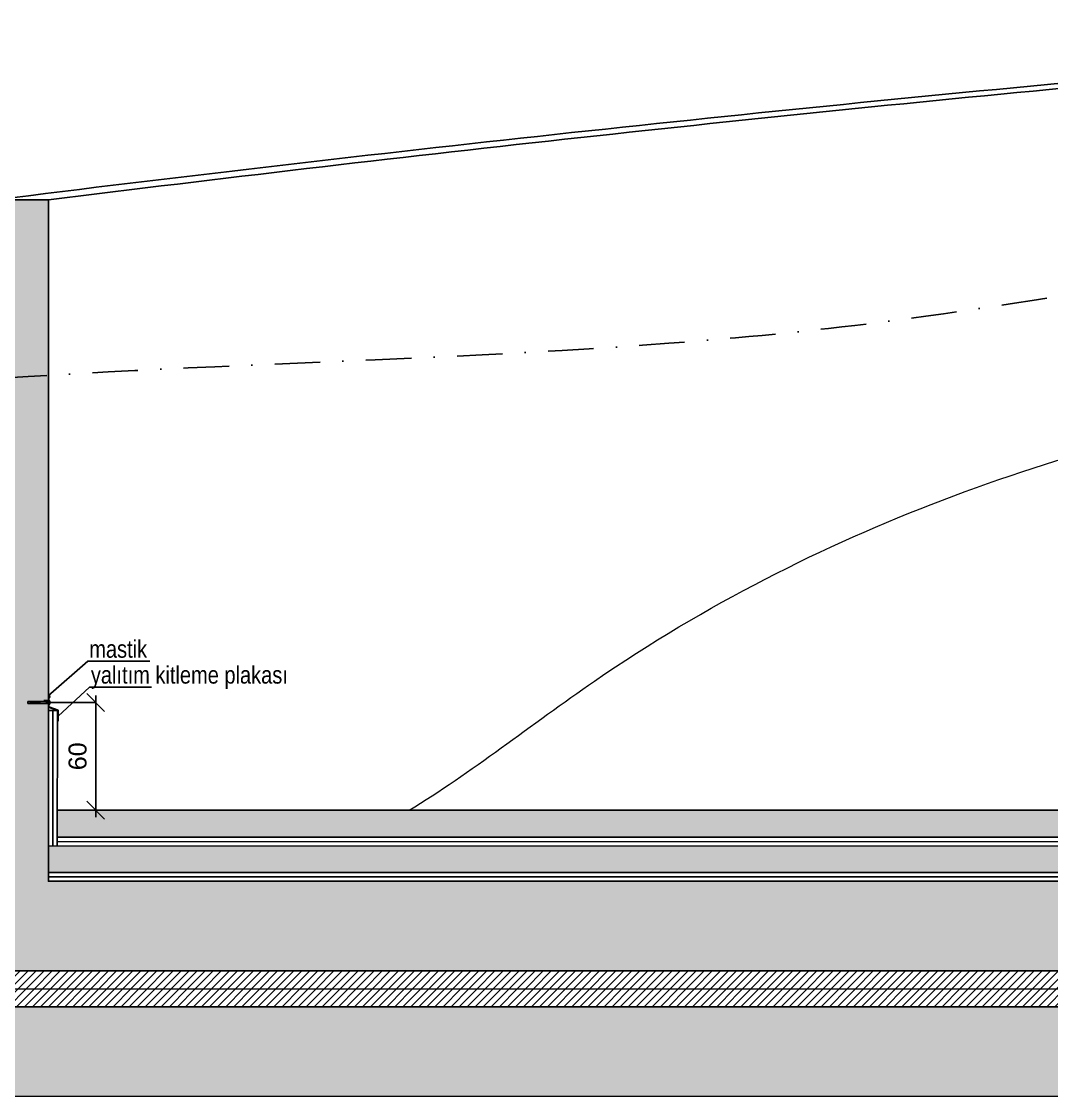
# Model space of a CAD drawing. Header units: millimetres. Extents: x 132785 to 150483, y 90225 to 103753.
# Drawn here: x 142023 to 142597, y 91443 to 92042 of the extents above; entities that cross this region are included whole.
import ezdxf
from ezdxf.enums import TextEntityAlignment as Align

# ---------------------------------------------------------------- set-up
doc = ezdxf.new("R2010")
doc.units = ezdxf.units.MM
doc.linetypes.add('DASHDOTX2', pattern=[50.8, 25.4, -12.7, 0, -12.7])
doc.linetypes.add('DASHED2', pattern=[9.525, 6.35, -3.175])
for name, color, linetype in [('A-dis-olcu', 2, 'Continuous'), ('A-gorunus02', 20, 'Continuous'), ('A-gorunus2', 1, 'Continuous'), ('A-gorunus3', 2, 'Continuous'), ('A-izolasyon', 252, 'BATTING'), ('A-siva', 81, 'Continuous'), ('A-su_izolasyonu', 131, 'Continuous'), ('A-tarama', 252, 'Continuous'), ('A-tasiyici', 5, 'Continuous'), ('A-text', 2, 'Continuous')]:
    doc.layers.add(name, color=color, linetype=linetype)
doc.layers.add('A-zemin', color=2, linetype='Continuous', lineweight=0)
doc.styles.add('ARIEL50SD', font='ARIALN.TTF', dxfattribs={"height": 9})
doc.styles.add('hastane-aks', font='arial.ttf')
doc.linetypes.add('BATTING', pattern='A,0.0001,-0.1,[134,ltypeshp.shx,S=0.1,R=0,X=-0.1,Y=0],-0.2,[134,ltypeshp.shx,S=0.1,R=180,X=0.1,Y=0],-0.1', length=0.4001)
doc.dimstyles.new('AKS-OLCU', dxfattribs={"dimscale": 0.5, "dimtxt": 20, "dimasz": 20, "dimexe": 1, "dimexo": 0, "dimgap": 10, "dimtad": 1, "dimdec": 1, "dimrnd": 0.5, "dimzin": 9, "dimdsep": 46, "dimtxsty": 'hastane-aks', "dimblk": 'hastane-aks-zeminüstü$0$_Oblique', "dimcen": 10, "dimdle": 8, "dimadec": 0, "dimazin": 0, "dimtfac": 1, "dimtdec": 1, "dimtix": 1, "dimtofl": 0, "dimtmove": 1, "dimatfit": 2, "dimldrblk": 'ARCHTICK', "dimfxl": 20, "dimtolj": 1, "dimtzin": 0, "dimarcsym": 0})
pattern_1 = [(45, (-308552.043, -4029526.415), (-8.98025612, 8.98025612), []), (45, (-308543.062, -4029526.415), (-8.98025612, 8.98025612), [15.875, -3.175, 0, -3.175])]
pattern_2 = [(45, (149703.8486, 89477.7656), (-2.245064, 2.245064), [])]

# ---------------------------------------------------------------- blocks, each defined once
blk = doc.blocks.new('hastane-aks-zeminüstü$0$_Oblique')
at = {"color": 0, "linetype": 'ByBlock', "lineweight": -2}
blk.add_line((-0.5, -0.5), (0.5, 0.5), dxfattribs=at)
blk = doc.blocks.new('*D77')
at = {"layer": 'A-dis-olcu', "color": 0, "lineweight": -2, "transparency": 16777216}
for p, q in [((143363.9, 89664.71), (143390.82, 89664.71)), ((143390.32, 89600.71), (143390.32, 89668.71)), ((143417.02, 89604.71), (143389.82, 89604.71))]:
    blk.add_line(p, q, dxfattribs=at)
at = {"layer": 'A-dis-olcu', "color": 0, "lineweight": -2, "transparency": 16777216, "xscale": 10, "yscale": 10, "zscale": 10}
for p, rotation in [((143390.32, 89664.71), 90), ((143390.32, 89604.71), 270)]:
    blk.add_blockref('hastane-aks-zeminüstü$0$_Oblique', p, dxfattribs=dict(at, rotation=rotation))
at = {"layer": 'A-dis-olcu', "color": 0, "transparency": 16777216, "insert": (143380.26, 89634.71), "char_height": 10, "attachment_point": 5, "rotation": 90, "style": 'hastane-aks'}
blk.add_mtext('\\A1;60', dxfattribs=at)
blk = doc.blocks.new('_ArchTick')
at = {"color": 0, "linetype": 'ByBlock', "const_width": 0.15}
blk.add_lwpolyline([(-0.5, -0.5), (0.5, 0.5)], dxfattribs=at)
blk = doc.blocks.new('fypğ')
at = {"layer": 'A-gorunus02', "ltscale": 0.5}
h = blk.add_hatch(dxfattribs=at)
h.set_pattern_fill('LINE', color=252, scale=0.1, style=0)
h.set_pattern_definition([(0, (1836147.949603, 363006.720569), (0, 0.01250000517207), [])])
h.paths.add_polyline_path([(143361.34, 89665.88), (143361.34, 89665.21), (143362.63, 89665.21), (143362.63, 89665.88)])
h = blk.add_hatch(dxfattribs=at)
h.set_pattern_fill('AR-SAND', color=252, scale=0.5, style=0)
h.set_pattern_definition([(37.5, (1836147.9496, 363006.7206), (-0.0314966921, 0.96341228313), [0, -0.76000031446, 0, -0.8500003517, 0, -0.8125003362]), (7.5, (1836147.9496, 363006.7206), (0.8848887188, 1.4110736165), [0, -0.41000016964, 0, -0.68500028343, 0, -0.2625001086]), (327.5, (1836147.3346, 363006.7206), (1.55707157514, 0.00282952794), [0, -0.25000010344, 0, -0.9000003724, 0, -1.17500048617]), (317.5, (1836147.3346, 363006.7206), (1.5030639242, 0.438837964), [0, -0.12500005172, 0, -0.59000024412, 0, -0.6750002793])])
h.paths.add_polyline_path([(143364.75, 89668.15), (143364.26, 89668.64), (143363.9, 89668.64), (143363.9, 89667.31)])
at = {"layer": 'A-tarama'}
h = blk.add_hatch(dxfattribs=at)
h.set_pattern_fill('ANSI35', color=252, scale=2, style=0)
h.set_pattern_definition(pattern_1)
edge = h.paths.add_edge_path()
edge.add_line((147988.5, 89982), (147985.5, 89985))
edge.add_line((147985.5, 89985), (147928.5, 89985))
edge.add_line((147928.5, 89985), (147958.5, 89985))
edge.add_line((147958.5, 89985), (147958.5, 89794))
edge.add_line((147958.5, 89794), (147777.13, 89794))
edge.add_arc((147777.13, 89793.9), 0.1, 90, 180)
edge.add_line((147777.03, 89793.9), (147777.03, 89775))
edge.add_line((147777.03, 89775), (147802.3, 89775))
edge.add_line((147802.3, 89775), (147958.5, 89775))
edge.add_line((147958.5, 89775), (147958.5, 89615))
edge.add_line((147958.5, 89615), (147555.44, 89615))
edge.add_line((147555.44, 89615), (147802.3, 89775))
edge.add_line((147802.3, 89775), (147768.43, 89775))
edge.add_line((147768.43, 89775), (147750.03, 89776.5))
edge.add_line((147750.03, 89776.5), (147750.03, 89759))
edge.add_line((147750.03, 89759), (147723.03, 89759))
edge.add_line((147723.03, 89759), (147723.03, 89741.5))
edge.add_line((147723.03, 89741.5), (147696.03, 89741.5))
edge.add_line((147696.03, 89741.5), (147696.03, 89724))
edge.add_line((147696.03, 89724), (147669.03, 89724))
edge.add_line((147669.03, 89724), (147669.03, 89706.5))
edge.add_line((147669.03, 89706.5), (147642.03, 89706.5))
edge.add_line((147642.03, 89706.5), (147642.03, 89689))
edge.add_line((147642.03, 89689), (147615.03, 89689))
edge.add_line((147615.03, 89689), (147615.03, 89671.5))
edge.add_line((147615.03, 89671.5), (147588.03, 89671.5))
edge.add_line((147588.03, 89671.5), (147588.03, 89654))
edge.add_line((147588.03, 89654), (147561.03, 89654))
edge.add_line((147561.03, 89654), (147561.03, 89636.5))
edge.add_line((147561.03, 89636.5), (147534.03, 89636.5))
edge.add_line((147534.03, 89636.5), (147534.03, 89615))
edge.add_line((147534.03, 89615), (147012.18, 89615))
edge.add_line((147012.18, 89615), (147012.18, 89935))
edge.add_line((147012.18, 89935), (147524.03, 89935))
edge.add_line((147524.03, 89935), (147524.03, 89965))
edge.add_line((147524.03, 89965), (145002.96, 89965))
edge.add_line((145002.96, 89965), (144999.96, 89962))
edge.add_line((144999.96, 89962), (144999.96, 89945))
edge.add_line((144999.96, 89945), (143972.75, 89945))
edge.add_line((143972.75, 89945), (143972.75, 89992))
edge.add_line((143972.75, 89992), (143969.75, 89995))
edge.add_line((143969.75, 89995), (143947.75, 89995))
edge.add_line((143947.75, 89995), (143947.75, 89935))
edge.add_line((143947.75, 89935), (143937.75, 89935))
edge.add_line((143937.75, 89935), (143937.75, 89915))
edge.add_line((143937.75, 89915), (143987.92, 89915))
edge.add_line((143987.92, 89915), (144969.21, 89915))
edge.add_line((144969.21, 89915), (145029.96, 89915))
edge.add_line((145029.96, 89915), (145029.96, 89935))
edge.add_line((145029.96, 89935), (146363.87, 89935))
edge.add_line((146363.87, 89935), (146363.87, 89615))
edge.add_line((146363.87, 89615), (144969.96, 89615))
edge.add_line((144969.96, 89615), (144969.96, 89565))
edge.add_line((144969.96, 89565), (143363.9, 89565))
edge.add_line((143363.9, 89565), (143363.97, 89945))
edge.add_line((143363.97, 89945), (143333.9, 89945))
edge.add_line((143333.9, 89945), (143333.9, 89565))
edge.add_line((143333.9, 89565), (143286.9, 89565))
edge.add_line((143286.9, 89565), (143283.9, 89562))
edge.add_line((143283.9, 89562), (143283.9, 89515))
edge.add_line((143283.9, 89515), (145019.96, 89515))
edge.add_line((145019.96, 89515), (145019.96, 89565))
edge.add_line((145019.96, 89565), (148038.5, 89565))
edge.add_line((148038.5, 89565), (148038.5, 89615))
edge.add_line((148038.5, 89615), (147988.5, 89615))
edge.add_line((147988.5, 89615), (147988.5, 89982))
h.paths.add_polyline_path([(146982.18, 89615), (146525.19, 89615), (146525.19, 89935), (146982.18, 89935)], flags=16)
h.paths.add_polyline_path([(146496.18, 89615), (146413.13, 89615), (146413.13, 89935), (146496.18, 89935)], flags=16)
h = blk.add_hatch(dxfattribs=at)
h.set_pattern_fill('ANSI35', color=252, scale=2, style=0)
h.set_pattern_definition(pattern_1)
h.paths.add_polyline_path([(144964.96, 89605.14), (143937.94, 89584.6), (143363.91, 89584.71), (143363.9, 89570), (143958.31, 89570), (144964.96, 89590.14)])
h = blk.add_hatch(dxfattribs=at)
h.set_pattern_fill('AR-CONC', color=252, scale=0.05, style=0)
h.set_pattern_definition([(50, (-308552.0426, -4029526.415), (9.10923345, -0.796954277), [0.9525, -10.4775]), (355, (-308552.043, -4029526.415), (-1.762171071, 9.552842262), [0.762, -8.382029209]), (100.4514447, (-308551.2835, -4029526.482), (7.347062355, 8.755887596), [0.80950044, -8.90451223]), (46.1842, (-308552.043, -4029523.875), (13.553952045, -2.102116397), [1.42875, -15.71625]), (96.6355576, (-308550.913, -4029524.05), (11.870206703, 12.37130623), [1.214251157, -13.35678041]), (351.18415117, (-308552.043, -4029523.875), (11.870206703, 12.37130623), [1.142998353, -12.572986596]), (21, (-308550.7726, -4029524.51), (7.580719563, -5.11325991), [0.9525, -10.4775]), (326, (-308550.773, -4029524.51), (3.090101417, 9.209398306), [0.762, -8.382]), (71.451445, (-308550.141, -4029524.936), (10.670820964, 4.096138444), [0.80950044, -8.90449688]), (37.5, (-308552.0426, -4029526.4153), (0.1544301625, 4.2277519437), [0, -8.2804, 0, -8.509, 0, -8.41375]), (7.5, (-308552.0426, -4029526.4153), (3.3409831255, 5.009028741), [0, -4.8514, 0, -8.0899, 0, -3.20675]), (327.5, (-308554.8747, -4029526.4153), (6.7795297583, -0.2864371996), [0, -3.175, 0, -9.906, 0, -13.1445]), (317.5, (-308556.1447, -4029526.4153), (7.406459069, 1.271324552), [0, -4.1275, 0, -6.5786, 0, -9.3345])])
h.paths.add_polyline_path([(143937.75, 89604.6), (143368.91, 89604.71), (143368.91, 89589.71), (143937.75, 89589.6)])
h = blk.add_hatch(dxfattribs=at)
h.set_pattern_fill('ANSI31', color=252, style=0)
h.set_pattern_definition(pattern_2)
h.paths.add_polyline_path([(145024.96, 89505), (145029.96, 89510), (145019.96, 89515), (143283.9, 89515), (143283.9, 89505)])
h.paths.add_polyline_path([(145019.96, 89565), (145019.96, 89515.41), (145029.96, 89510.25), (145029.96, 89550), (145034.96, 89555), (148038.5, 89555), (148038.5, 89565)])
h = blk.add_hatch(dxfattribs=at)
h.set_pattern_fill('ANSI31', color=252, style=0)
h.set_pattern_definition(pattern_2)
h.paths.add_polyline_path([(145039.96, 89495), (145039.96, 89545), (145029.96, 89545), (145029.96, 89510), (145024.96, 89505), (143271.9, 89505), (143271.9, 89495)])
h.paths.add_polyline_path([(145034.96, 89555), (145029.96, 89550), (145029.96, 89545), (148050.5, 89545), (148050.5, 89555)])
h = blk.add_hatch(dxfattribs=at)
h.set_pattern_fill('AR-HBONE', color=252, scale=0.1, style=0)
h.set_pattern_definition([(45, (156094.668, 89112.766), (1e-15, 14.36841), [30.48, -10.16]), (135, (156101.852, 89119.95), (1e-15, 14.36841), [30.48, -10.16])])
h.paths.add_polyline_path([(145039.96, 89545), (145039.96, 89495), (145089.96, 89495), (148050.5, 89495), (148050.5, 89545)])
h.paths.add_polyline_path([(145089.96, 89445), (145086.93, 89496.39), (145041.07, 89495), (143271.9, 89495), (143271.9, 89445)])
at = {"layer": 'A-dis-olcu', "color": 252}
for points in [[(143363.86, 89668.42), (143386, 89687.68), (143420.52, 89687.68)], [(143369.45, 89657.06), (143386.91, 89673.26), (143421.42, 89673.26)], [(144969.96, 89610.24), (143937.9, 89589.6), (143368.9, 89589.71)], [(143938.75, 89604.6), (143368.9, 89604.71)]]:
    blk.add_lwpolyline(points, dxfattribs=at)
at = {"layer": 'A-gorunus02', "color": 252, "ltscale": 0.5}
for p, q in [((143352.54, 89665.21), (143352.54, 89664.21)), ((143354.54, 89665.21), (143352.54, 89665.21)), ((143354.54, 89665.03), (143354.04, 89664.83)), ((143354.04, 89664.58), (143354.04, 89664.83)), ((143354.54, 89664.38), (143354.04, 89664.58)), ((143354.54, 89664.78), (143354.12, 89664.76)), ((143354.12, 89664.66), (143354.12, 89664.76)), ((143354.54, 89664.63), (143354.12, 89664.66)), ((143354.54, 89665.21), (143354.54, 89664.21)), ((143354.6, 89665.14), (143354.54, 89665.14)), ((143359.5, 89664.78), (143354.54, 89664.78)), ((143359.5, 89664.63), (143354.54, 89664.63)), ((143354.6, 89664.27), (143354.54, 89664.27)), ((143355.1, 89665.21), (143354.67, 89665.21)), ((143355.1, 89665.21), (143355.1, 89664.71)), ((143355.17, 89665.14), (143355.1, 89665.14)), ((143355.1, 89664.21), (143355.1, 89664.71)), ((143355.17, 89664.27), (143355.1, 89664.27)), ((143355.67, 89665.21), (143355.23, 89665.21)), ((143355.67, 89665.21), (143355.67, 89664.71)), ((143355.73, 89665.14), (143355.67, 89665.14)), ((143355.67, 89664.21), (143355.67, 89664.71)), ((143355.73, 89664.27), (143355.67, 89664.27)), ((143356.23, 89665.21), (143355.79, 89665.21)), ((143356.23, 89665.21), (143356.23, 89664.71)), ((143356.29, 89665.14), (143356.23, 89665.14)), ((143356.23, 89664.21), (143356.23, 89664.71)), ((143356.29, 89664.27), (143356.23, 89664.27)), ((143356.79, 89665.21), (143356.35, 89665.21)), ((143356.79, 89665.21), (143356.79, 89664.71)), ((143356.85, 89665.14), (143356.79, 89665.14)), ((143356.79, 89664.21), (143356.79, 89664.71)), ((143356.85, 89664.27), (143356.79, 89664.27)), ((143357.35, 89665.21), (143356.92, 89665.21)), ((143357.35, 89665.21), (143357.35, 89664.71)), ((143357.42, 89665.14), (143357.35, 89665.14)), ((143357.35, 89664.21), (143357.35, 89664.71)), ((143357.42, 89664.27), (143357.35, 89664.27)), ((143357.92, 89665.21), (143357.48, 89665.21)), ((143357.92, 89665.21), (143357.92, 89664.71)), ((143357.98, 89665.14), (143357.92, 89665.14)), ((143357.92, 89664.21), (143357.92, 89664.71)), ((143357.98, 89664.27), (143357.92, 89664.27)), ((143362.77, 89665.21), (143358.04, 89665.21)), ((143361.34, 89665.88), (143363.9, 89665.88)), ((143362.89, 89665.08), (143362.89, 89664.33)), ((143363.14, 89665.14), (143363.14, 89664.27)), ((143363.39, 89665.14), (143363.39, 89664.27)), ((143363.64, 89665.08), (143363.64, 89664.33)), ((143364.14, 89665.21), (143363.77, 89665.21)), ((143364.75, 89668.15), (143363.9, 89667.31)), ((143363.9, 89667.31), (143363.9, 89662.11)), ((143364.14, 89667.21), (143364.92, 89667.98)), ((143364.14, 89662.27), (143364.14, 89667.21)), ((143364.14, 89665.61), (143364.66, 89665.61)), ((143364.26, 89668.64), (143364.75, 89668.15)), ((143364.27, 89664.96), (143364.66, 89665.06)), ((143364.27, 89664.96), (143364.27, 89664.45)), ((143364.27, 89664.45), (143364.66, 89664.35)), ((143364.66, 89665.61), (143364.66, 89663.81)), ((143364.92, 89667.98), (143364.75, 89668.15)), ((143354.54, 89664.21), (143352.54, 89664.21)), ((143355.1, 89664.21), (143354.67, 89664.21)), ((143355.67, 89664.21), (143355.23, 89664.21)), ((143356.23, 89664.21), (143355.79, 89664.21)), ((143356.79, 89664.21), (143356.35, 89664.21)), ((143357.35, 89664.21), (143356.92, 89664.21)), ((143357.92, 89664.21), (143357.48, 89664.21)), ((143362.77, 89664.21), (143358.04, 89664.21)), ((143364.14, 89664.21), (143363.77, 89664.21)), ((143363.9, 89662.11), (143369.16, 89660.31)), ((143364.14, 89663.81), (143364.66, 89663.81)), ((143369.4, 89660.47), (143364.14, 89662.27)), ((143369.16, 89660.31), (143369.16, 89654.31)), ((143369.4, 89654.31), (143369.4, 89660.47)), ((143369.16, 89654.31), (143369.4, 89654.31))]:
    blk.add_line(p, q, dxfattribs=at)
blk.add_lwpolyline([(143364.26, 89668.64), (143363.9, 89668.64)], dxfattribs=at)
for centre, radius, start, end in [((143355.05, 89664.76), 0.592, 130.71895, 139.28105), ((143355.05, 89664.65), 0.592, 220.71895, 229.28105), ((143355.62, 89664.76), 0.592, 130.71895, 139.28105), ((143355.62, 89664.65), 0.592, 220.71895, 229.28105), ((143356.18, 89664.76), 0.592, 130.71895, 139.28105), ((143356.18, 89664.65), 0.592, 220.71895, 229.28105), ((143356.74, 89664.76), 0.592, 130.71895, 139.28105), ((143356.74, 89664.65), 0.592, 220.71895, 229.28105), ((143357.3, 89664.76), 0.592, 130.71895, 139.28105), ((143357.3, 89664.65), 0.592, 220.71895, 229.28105), ((143357.87, 89664.76), 0.592, 130.71895, 139.28105), ((143357.87, 89664.65), 0.592, 220.71895, 229.28105), ((143358.43, 89664.76), 0.592, 130.71895, 139.28105), ((143358.43, 89664.65), 0.592, 220.71895, 229.28105), ((143362.77, 89665.08), 0.125, 0, 90), ((143362.77, 89664.33), 0.125, 270, 0), ((143363.02, 89665.14), 0.125, 90, 180), ((143363.02, 89664.27), 0.125, 180, 270), ((143363.02, 89665.14), 0.125, 0, 90), ((143363.02, 89664.27), 0.125, 270, 0), ((143363.27, 89665.14), 0.125, 90, 180), ((143363.27, 89664.27), 0.125, 180, 270), ((143363.27, 89665.14), 0.125, 0, 90), ((143363.27, 89664.27), 0.125, 270, 0), ((143363.52, 89665.14), 0.125, 90, 180), ((143363.52, 89664.27), 0.125, 180, 270), ((143363.61, 89664.71), 0.125, 216.8699, 143.1301), ((143363.52, 89665.14), 0.125, 0, 90), ((143363.52, 89664.27), 0.125, 270, 0), ((143363.77, 89665.08), 0.125, 90, 180), ((143363.77, 89664.33), 0.125, 180, 270)]:
    blk.add_arc(centre, radius, start, end, dxfattribs=at)
at = {"layer": 'A-gorunus2', "color": 252}
for centre, start in [((145747.69, 70622.91), 95.325944), ((145777.76, 70622.91), 95.414805)]:
    blk.add_arc(centre, 19472.28, start, 97.12072, dxfattribs=at)
at = {"layer": 'A-gorunus3', "color": 252, "linetype": 'DASHDOTX2'}
blk.add_open_spline([(143337.71, 89845.51), (143496.22, 89856.14), (143763.5, 89856.09), (144192.7, 89942.94), (145567.04, 90047.88), (147090.65, 90017.78), (148441.73, 90027.3), (148694.44, 90030.04)], degree=3, knots=[442.142061, 442.142061, 442.142061, 442.142061, 918.716918, 1238.176051, 1753.021107, 5047.835231, 5805.972769, 5805.972769, 5805.972769, 5805.972769], dxfattribs=at)
at = {"layer": 'A-izolasyon', "color": 252, "ltscale": 5}
for points in [[(143366.41, 89584.71), (143366.4, 89660.31)], [(144969.96, 89607.74), (143937.92, 89587.1), (143368.9, 89587.21)], [(143958.36, 89567.5), (143363.9, 89567.5)]]:
    blk.add_lwpolyline(points, dxfattribs=at)
at = {"layer": 'A-siva', "color": 252}
for points in [[(143368.95, 89660.31), (143363.95, 89660.31)], [(143368.91, 89584.71), (143368.95, 89660.31)]]:
    blk.add_lwpolyline(points, dxfattribs=at)
at = {"layer": 'A-su_izolasyonu', "color": 252, "linetype": 'DASHED2', "ltscale": 0.8, "const_width": 0.2}
for points in [[(144974.96, 89624), (144974.96, 89615), (144969.96, 89615), (144969.96, 89585.23), (143958.31, 89565), (143363.9, 89565), (143363.88, 89664.71)], [(143363.91, 89584.71), (143937.94, 89584.6), (144964.96, 89605.14), (144969.96, 89605.14)], [(143283.9, 89505), (145024.96, 89505)]]:
    blk.add_lwpolyline(points, dxfattribs=at)
at = {"layer": 'A-tasiyici', "color": 252}
for points in [[(146363.87, 89615), (144969.96, 89615), (144969.96, 89565), (143363.9, 89565), (143363.97, 89945), (143333.9, 89945)], [(143283.9, 89515), (145019.96, 89515), (145019.96, 89565)], [(144964.96, 89605.14), (143937.94, 89584.6), (143363.91, 89584.71)], [(143958.31, 89570), (143363.9, 89570)]]:
    blk.add_lwpolyline(points, dxfattribs=at)
at = {"layer": 'A-tasiyici', "color": 252, "lineweight": 0}
for points in [[(145039.96, 89495), (143271.9, 89495), (143271.9, 89505), (145024.96, 89505), (145029.96, 89510)], [(145089.96, 89445), (143271.9, 89445), (143271.9, 89495), (145039.96, 89495)]]:
    blk.add_lwpolyline(points, dxfattribs=at)
at = {"layer": 'A-zemin', "color": 252}
blk.add_open_spline([(143565.15, 89604.67), (143599.3, 89625.3), (143754.14, 89748.86), (143929.04, 89807.95), (144067.79, 89834.67)], degree=3, knots=[0, 0, 0, 0, 119.661243, 542.655306, 542.655306, 542.655306, 542.655306], dxfattribs=at)
at = {"layer": 'A-text', "color": 252, "style": 'ARIEL50SD'}
for s, p in [('mastik', (143386.73, 89694.55)), ('yalıtım kitleme plakası', (143387.64, 89680.13))]:
    blk.add_text(s, height=9.75, dxfattribs=at).set_placement(p, align=Align.MIDDLE_LEFT)
at = {"layer": 'A-dis-olcu', "color": 252}
dim = blk.add_linear_dim(base=(143390.32, 89664.71), p1=(143417.02, 89604.71), p2=(143363.9, 89664.71), angle=90, dimstyle='AKS-OLCU', dxfattribs=at)
dim.commit()
dim.dimension.update_dxf_attribs({"geometry": '*D77', "text_midpoint": (143380.26, 89634.71)})

msp = doc.modelspace()

# ---------------------------------------------------------------- block references
msp.add_blockref('fypğ', (-1326.127, 1997.559))

doc.saveas('drawing.dxf')
